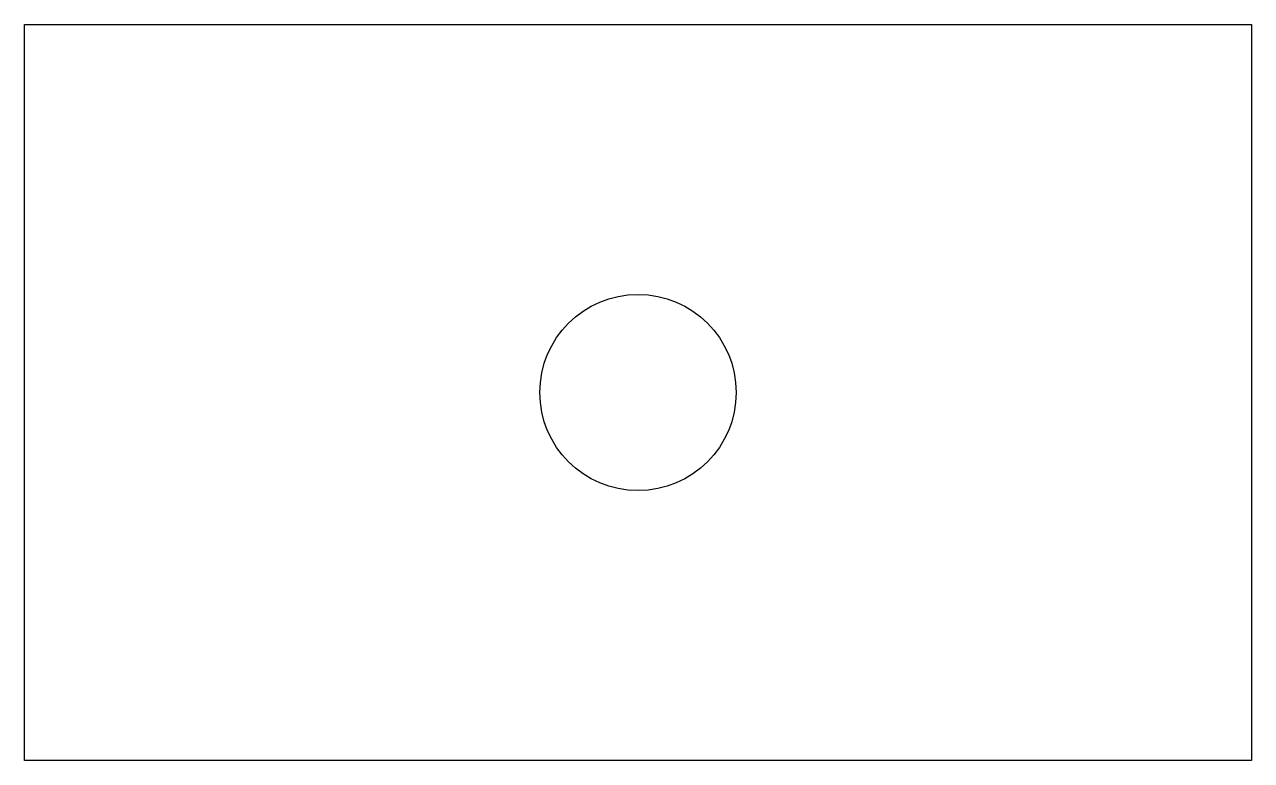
# Model space of a CAD drawing. Header units: millimetres. Extents: x 0 to 25, y 0 to 15.
import ezdxf

# ---------------------------------------------------------------- set-up
doc = ezdxf.new("R2010")
doc.units = ezdxf.units.MM

msp = doc.modelspace()

# ---------------------------------------------------------------- linework, layer by layer
at = {"color": 7, "linetype": 'Continuous', "lineweight": 25}
for p, q in [((0, 0), (0, 15)), ((0, 15), (25, 15)), ((25, 15), (25, 0)), ((25, 0), (0, 0))]:
    msp.add_line(p, q, dxfattribs=at)
msp.add_circle((12.5, 7.5), 2, dxfattribs=at)

doc.saveas('drawing.dxf')
